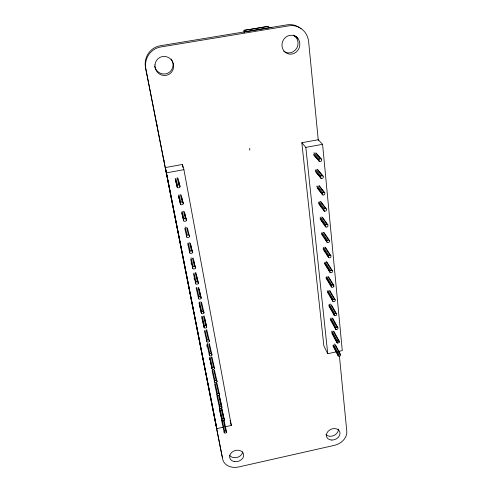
<?xml version="1.0" encoding="UTF-8"?>
<svg xmlns="http://www.w3.org/2000/svg" width="492" height="492" viewBox="0 0 492 492"><rect width="100%" height="100%" fill="white"/><g stroke="black" fill="none" stroke-linecap="round" stroke-linejoin="round"><path stroke-width="0.74" d="M177.225 187.304L176.966 185.964L177.544 185.158L178.959 184.9L179.789 185.441L180.047 186.782L179.469 187.581L178.061 187.846L177.225 187.304L175.601 180.681M180.478 204.266L180.226 202.956L180.798 202.169L182.194 201.905L183.018 202.433L183.264 203.743L182.692 204.531L181.302 204.795L180.478 204.266L178.682 196.849M183.664 220.865L183.418 219.58L183.983 218.805L185.361 218.546L186.173 219.057L186.419 220.342L185.853 221.111L184.475 221.375L183.664 220.865L181.88 213.417M187.095 235.09L186.536 235.852L186.775 237.107L187.575 237.605L188.94 237.341L189.5 236.584L189.26 235.324L188.461 234.825L187.095 235.09L185.14 226.923M192.286 251.252L191.493 250.766L190.146 251.025L189.586 251.775L189.826 253.005L190.613 253.491L191.96 253.226L192.52 252.482L190.299 243.079M195.244 266.842L194.463 266.369L193.128 266.633L192.575 267.365L192.809 268.57L193.59 269.038L194.924 268.78L195.478 268.048L193.098 257.937M198.147 282.107L197.372 281.652L196.05 281.91L195.502 282.636L195.73 283.81L196.505 284.271L197.821 284.007L198.368 283.287L195.847 272.488M200.982 297.063L200.219 296.615L198.916 296.879L198.374 297.586L198.596 298.742L199.358 299.191L200.662 298.927L201.203 298.22L198.713 287.482M201.4 313.373L201.185 312.242L201.72 311.541L203.012 311.276L203.768 311.713L203.983 312.844L203.442 313.545L202.15 313.804L201.4 313.373L199.217 303.804M318.927 161.081L318.798 159.74L319.406 158.947L320.766 158.695L321.51 159.242L321.639 160.577L321.024 161.37L319.671 161.622L313.472 154.777M204.149 327.703L203.934 326.596L204.469 325.907L205.748 325.642L206.492 326.073L206.702 327.18L206.173 327.863L204.893 328.127L204.149 327.703L201.991 318.201M320.599 177.993L320.47 176.683L321.079 175.902L322.42 175.65L323.152 176.179L323.281 177.489L322.672 178.27L321.337 178.522L315.36 171.567M207.163 339.99L206.634 340.667L206.843 341.756L207.575 342.168L208.842 341.903L209.371 341.227L209.162 340.138L208.43 339.726L207.163 339.99L204.955 330.28M322.235 194.549L322.112 193.264L322.709 192.501L324.037 192.249L324.763 192.766L324.886 194.045L324.289 194.807L322.961 195.06L317.205 188.024M209.801 353.791L209.278 354.455L209.481 355.525L210.207 355.925L211.462 355.667L211.984 355.003L211.781 353.933L211.056 353.533L209.801 353.791L207.458 343.422M323.841 210.754L323.711 209.5L324.308 208.749L325.624 208.497L326.337 208.995L326.46 210.25L325.864 211.007L324.554 211.259L323.841 210.754L318.558 203.559M212.39 367.327L211.874 367.979L212.07 369.031L212.79 369.418L214.032 369.16L214.549 368.502L214.352 367.456L213.633 367.063L212.39 367.327L210.078 357.051M325.409 226.627L325.286 225.398L325.876 224.66L327.174 224.407L327.881 224.893L328.004 226.123L327.414 226.861L326.116 227.113L325.409 226.627L320.138 219.106M214.93 380.599L214.414 381.245L214.61 382.272L215.324 382.653L216.548 382.389L217.064 381.749L216.867 380.722L216.16 380.341L214.93 380.599L212.581 370.113M326.94 242.175L326.823 240.969L327.408 240.237L328.693 239.985L329.394 240.465L329.511 241.664L328.927 242.396L327.641 242.648L326.94 242.175L321.442 233.989M217.421 393.618L216.91 394.252L217.101 395.261L217.802 395.629L219.02 395.371L219.53 394.738L219.34 393.729L218.632 393.354L217.421 393.618L215.102 383.25M328.447 257.402L328.33 256.221L328.908 255.508L330.181 255.256L330.876 255.717L330.987 256.898L330.409 257.611L329.142 257.863L328.447 257.402L323.146 249.192M221.763 406.49L221.068 406.128L219.862 406.392L219.358 407.013L219.543 408.003L220.238 408.366L221.443 408.102L221.947 407.481L219.278 395.513M329.923 272.322L329.806 271.172L330.378 270.465L331.639 270.213L332.328 270.661L332.438 271.818L331.866 272.525L330.606 272.777L329.923 272.322L324.413 263.472M221.941 420.506L221.757 419.535L222.261 418.92L223.454 418.661L224.137 419.018L224.321 419.983L223.823 420.599L222.63 420.857L221.941 420.506L219.475 409.307M331.368 286.953L331.257 285.815L331.823 285.126L333.072 284.874L333.748 285.311L333.859 286.442L333.293 287.137L332.045 287.389L331.368 286.953L325.876 277.814M224.61 431.22L224.112 431.828L224.297 432.776L224.973 433.12L226.154 432.862L226.652 432.253L226.474 431.306L225.791 430.961L224.61 431.22L222.175 420.186M332.783 301.288L332.672 300.175L333.238 299.493L334.468 299.241L335.144 299.671L335.249 300.778L334.689 301.461L333.453 301.713L332.783 301.288L327.481 292.174M334.173 315.341L334.068 314.253L334.622 313.582L335.845 313.33L336.51 313.748L336.614 314.837L336.054 315.507L334.837 315.759L334.173 315.341L328.884 305.981M337.85 327.555L337.192 327.149L335.981 327.401L335.433 328.059L335.538 329.13L336.19 329.535L337.401 329.283L337.955 328.625L337.85 327.555L332.678 318.275M339.16 341.097L338.514 340.698L337.315 340.95L336.768 341.602L336.872 342.647L337.524 343.047L338.717 342.795L339.265 342.143L339.16 341.097L333.804 331.214M338.182 355.913L338.084 354.886L338.625 354.246L339.812 353.994L340.452 354.381L340.55 355.409L340.009 356.048L338.828 356.3L338.182 355.913L332.899 345.778M224.807 426.884L231.32 425.451L183.916 169.666L182.409 164.469L165.355 167.575L216.843 428.63L223.362 427.197M337.918 351.546L342.278 350.618L322.58 144.322L318.238 139.74L301.824 142.729L323.853 345.925L327.74 353.711L336.466 351.854M165.355 167.575L166.499 172.852L183.916 169.666M301.824 142.729L305.827 147.385L322.58 144.322M253.989 28.757L267.9 26.353L269.745 27.57L271.984 27.324L245.766 31.654L244.081 30.276L253.294 28.868M268.029 26.439L244.192 30.369L244.481 32.527M245.649 31.562L243.638 32.011M296.504 37.06L293.552 35.239L297.98 38.585A9.551 8.874 -71.6 0 1 296.202 52.097A9.551 8.874 -71.6 0 1 283.577 50.485A9.551 8.874 -71.6 0 1 285.957 37.048C289.517 34.169 295.298 34.797 297.98 38.585M293.589 35.19L295.932 36.642M295.274 36.426L297.033 37.521M295.76 36.931L297.525 38.032M315.981 152.981L321.51 159.242M315.753 153.018L320.766 158.695M313.933 152.692L319.406 158.947M313.834 154.039L318.798 159.74M314.695 155.884L319.671 161.622M317.85 169.802L323.152 176.179M317.131 169.279L322.42 175.65M315.821 169.525L321.079 175.902M315.231 170.287L320.47 176.683M316.559 172.674L318.472 175.011M319.425 176.179L321.337 178.522M319.203 185.693L324.763 192.766M318.957 185.773L324.037 192.249M317.66 186.019L322.709 192.501M316.62 186.179L322.112 193.264M317.912 188.534L322.961 195.06M320.993 201.843L326.337 208.995M320.292 201.351L325.624 208.497M319.007 201.591L324.308 208.749M318.429 202.329L323.711 209.5M319.259 204.051L321.024 206.449M323.232 209.457L324.554 211.259M322.549 217.415L327.881 224.893M321.854 216.935L327.174 224.407M320.587 217.181L325.876 224.66M320.015 217.907L325.286 225.398M321.27 220.213L324.357 224.604M325.237 225.859L326.116 227.113M323.828 232.316L329.394 240.465M323.57 232.476L328.693 239.985M322.315 232.722L327.408 240.237M321.325 232.808L326.823 240.969M324.253 237.605L326.374 240.754M325.513 247.544L330.876 255.717M324.837 247.089L330.181 255.256M323.595 247.335L328.908 255.508M323.029 248.036L328.33 256.221M324.234 250.28L325.464 252.175M326.688 254.069L327.912 255.969M326.756 261.849L332.328 270.661M326.307 261.762L331.639 270.213M325.077 262.008L330.378 270.465M324.523 262.697L329.806 271.172M326.663 266.449L327.844 268.343M328.638 269.61L329.425 270.877M328.588 276.861L333.748 285.311M327.924 276.43L333.072 284.874M332.666 284.487L333.859 286.442M326.706 276.676L331.823 285.126M326.153 277.353L331.257 285.815M326.934 278.896L328.896 282.162M329.683 283.472L330.47 284.776M329.775 290.594L335.144 299.671M329.505 290.815L334.468 299.241M327.912 290.415L333.238 299.493M327.371 291.086L332.672 300.175M329.658 295.2L330.415 296.504M331.553 298.459L332.315 299.763M331.54 305.083L336.51 313.748M330.513 304.007L335.845 313.33M329.32 304.253L334.622 313.582M328.773 304.911L334.068 314.253M329.695 306.676L331.897 310.569M332.635 311.867L333.367 313.164M334.105 314.462L334.837 315.759M332.038 317.869L337.192 327.149M334.259 321.983L334.997 323.312M330.852 318.115L335.981 327.401M330.317 318.767L336.19 329.535M330.421 319.818L335.538 329.13M333.527 331.479L339.265 342.143M332.002 331.067L337.315 340.95M331.467 331.706L337.524 343.047M331.922 333.392L336.872 342.647M335.47 344.947L340.452 354.381M334.48 343.89L339.812 353.994M333.674 344.812L338.625 354.246M333.146 345.439L338.084 354.886M177.913 178.129L179.789 185.441M178.35 180.17L180.047 186.782M177.102 177.6L178.959 184.9M181.154 195.06L183.018 202.433M181.4 196.345L183.264 203.743M180.355 194.543L182.194 201.905M184.328 211.652L186.173 219.057M184.568 212.907L186.419 220.342M175.908 178.584L177.544 185.158M183.534 211.148L185.361 218.546M187.434 227.901L189.5 236.584M175.17 178.633L176.966 185.964M178.996 194.801L180.798 202.169M186.653 227.409L188.461 234.825M190.527 244.284L192.52 252.482M178.436 195.57L180.226 202.956M182.188 211.4L183.983 218.805M189.525 242.599L191.493 250.766M193.682 260.606L195.478 268.048M181.634 212.157L183.418 219.58M192.513 258.214L194.463 266.369M196.246 274.388L198.368 283.287M184.771 228.411L186.775 237.107M188.208 242.857L190.146 251.025M195.269 272.777L197.372 281.652M199.106 289.358L201.203 298.22M230.096 420.266L231.32 425.451M191.037 257.728L193.128 266.633M198.147 287.783L200.219 296.615M201.523 302.186L203.983 312.844M187.667 243.589L189.826 253.005M200.791 301.756L203.012 311.276M204.112 315.87L206.492 326.073M193.983 273.035L196.05 281.91M204.487 317.691L206.702 327.18M190.675 259.192L192.809 268.57M203.553 316.178L205.748 325.642M206.738 329.683L209.371 341.227M191.081 262.796L191.419 264.259M196.695 287.297L198.916 296.879M193.448 273.737L195.73 283.81M209.389 343.57L211.984 355.003M206.191 330.021L208.43 339.726M194.1 278.294L194.377 279.505M199.531 302.008L201.72 311.541M196.167 287.992L198.596 298.742M211.99 357.186L214.549 368.502M208.848 343.908L211.056 353.533M202.304 316.436L204.469 325.907M199.002 302.691L201.185 312.242M214.475 370.242L217.064 381.749M211.289 356.798L213.633 367.063M216.984 383.36L219.53 394.738M201.615 316.381L203.934 326.596M213.78 369.861L216.16 380.341M216.296 382.991L218.632 393.354M219.463 396.484L221.947 407.481M204.438 330.938L206.843 341.756M221.621 407.85L224.137 419.018M218.596 395.15L221.068 406.128M221.806 408.803L224.321 419.983M206.947 344.074L209.481 355.525M223.995 420.279L226.652 432.253M221.117 408.243L223.454 418.661M206.806 345.476L207.138 346.946M209.567 357.696L212.07 369.031M223.497 420.672L225.791 430.961M209.395 358.108L209.709 359.511M210.281 362.733L210.594 364.148M211.24 367.001L211.572 368.496M212.077 370.747L214.61 382.272M217.421 395.402L219.862 406.392M214.604 383.871L217.101 395.261M219.783 407.751L222.261 418.92M216.923 396.017L219.543 408.003M156.321 122.268L156.997 125.337M219.291 408.354L221.757 419.535M221.689 420.783L224.297 432.776M163.227 157.335L163.99 160.866M166.499 172.852L216.843 428.63M182.409 164.469L182.969 167.489M244.081 30.276L244.37 32.435M305.827 147.385L327.74 353.711M318.293 140.306L308.644 41.783A19.102 17.749 -71.7 0 0 288.865 25.818L160.779 46.974A19.2 18.616 63.1 0 0 145.86 69.12L222.673 459.116A14.342 11.248 -16.1 0 0 238.718 466.957L334.412 445.346A14.09 10.99 -23.1 0 0 346.792 431.281L339.388 355.673M338.939 351.091L339.086 352.616M249.684 148.332L249.795 150.214M242.728 451.785A7.116 5.603 -16 0 1 237.039 457.437A7.116 5.603 -16 0 1 229.475 455.186M171.161 59.022A9.514 9.219 63.2 0 1 167.606 73.296A9.514 9.219 63.2 0 1 154.685 66.162M296.209 37.478A9.459 8.795 -72.1 0 1 295.452 49.926A9.459 8.795 -72.1 0 1 283.736 51.186M338.342 429.061A6.993 5.474 -23.2 0 1 333.748 435.574A6.993 5.474 -23.2 0 1 325.858 434.424M299.603 27.755A18.924 17.595 -72.1 0 0 287.168 24.828L160.306 45.756A19.034 18.438 63.2 0 0 145.534 67.693L221.849 455.118A14.237 11.199 -16 0 0 222.538 457.209M300.298 28.29A18.924 17.595 -72.1 0 1 300.969 28.862M234.561 461.625A7.171 5.621 -16.1 0 0 243.565 453.981A7.171 5.621 -16.1 0 0 231.886 452.259A7.171 5.621 -16.1 0 0 234.561 461.625M154.974 64.772A9.6 9.311 63 0 0 168.141 74.759A9.6 9.311 63 0 0 169.771 58.364A9.6 9.311 63 0 0 154.974 64.772M331.823 440.063A7.048 5.498 -23.1 0 0 339.689 431.546A7.048 5.498 -23.1 0 0 328.103 431.299A7.048 5.498 -23.1 0 0 331.823 440.063"/></g></svg>
